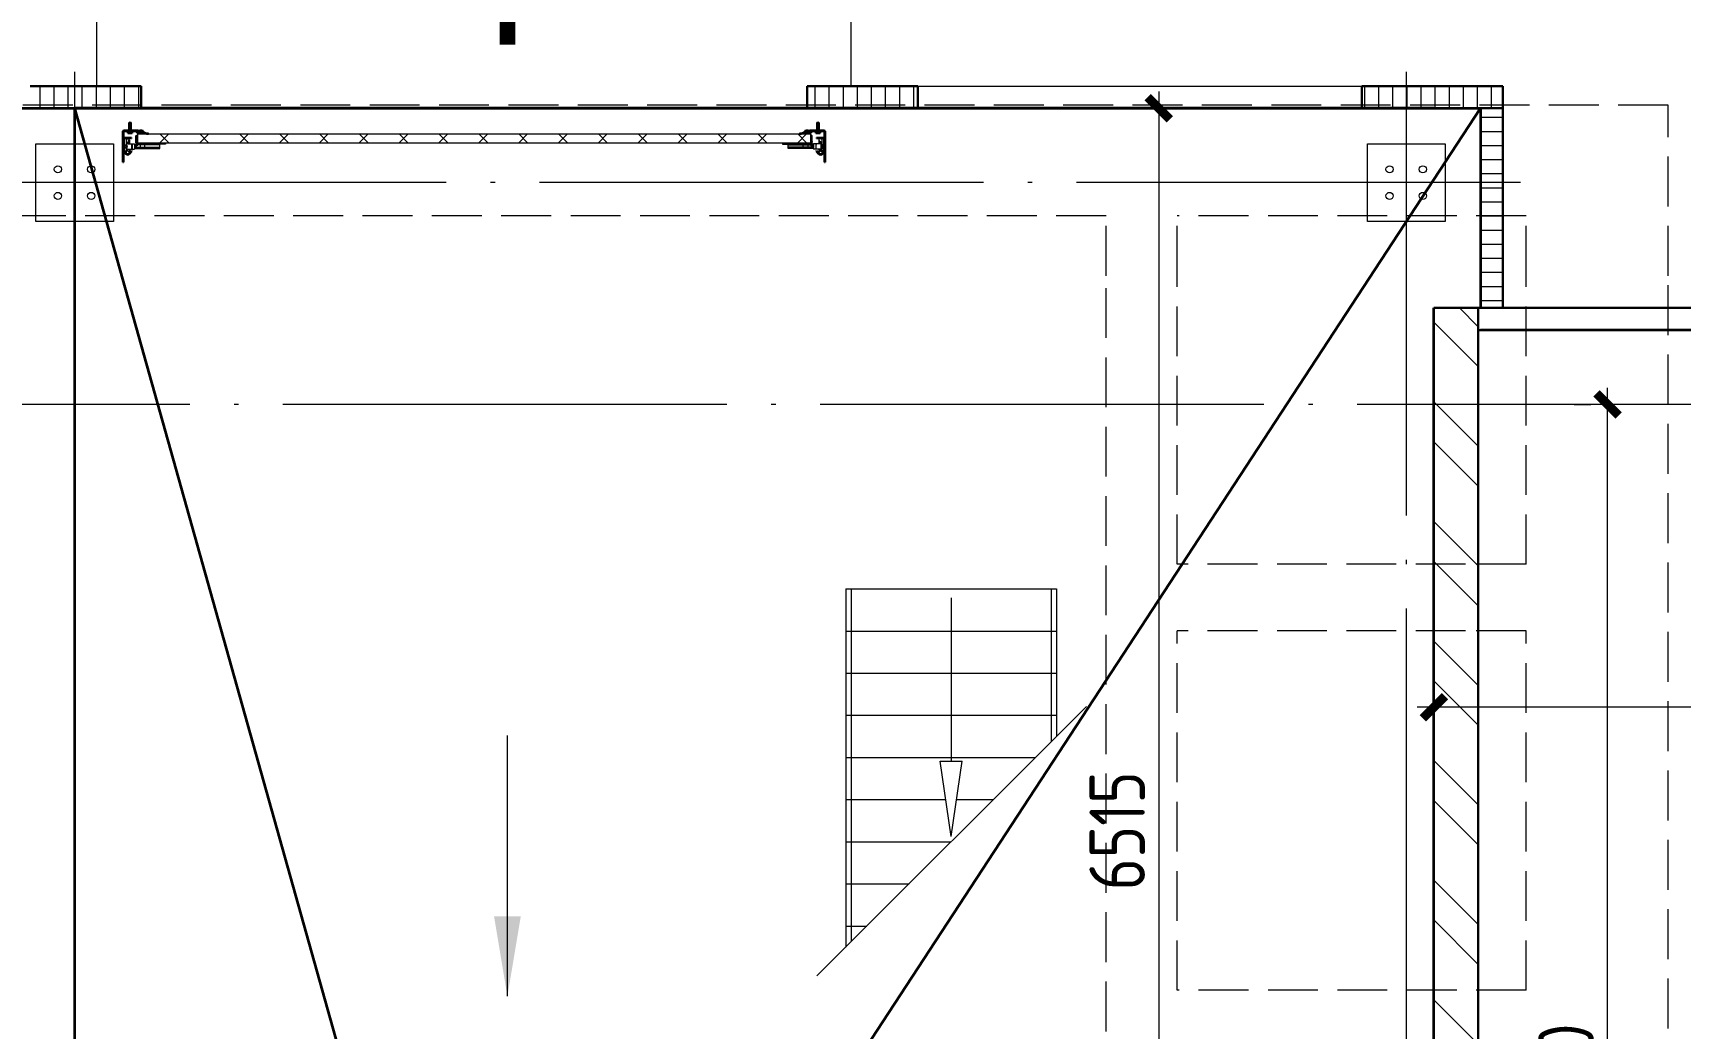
# Model space of a CAD drawing. Extents: x -965262 to 1142518, y -357520 to 71675.
# Drawn here: x 71235 to 78657, y -165963 to -161478 of the extents above; entities that cross this region are included whole.
import ezdxf

# ---------------------------------------------------------------- set-up
doc = ezdxf.new("R2010")
doc.units = 0
doc.header["$LTSCALE"] = 10
doc.linetypes.add('AM_DIN_F_W050x2', pattern=[3.125, 2.25, -0.875])
doc.linetypes.add('DOTE', pattern=[2.42, 2, -0.2, 0.02, -0.2])
doc.layers.get('0').update_dxf_attribs({"linetype": 'CONTINUOUS', "lineweight": 30})
doc.layers.get('Defpoints').update_dxf_attribs({"linetype": 'CONTINUOUS'})
doc.layers.add('DOTE', color=7, linetype='DOTE', lineweight=9)
doc.layers.add('полы', color=3, linetype='CONTINUOUS', lineweight=35)
doc.styles.add('ГОСТ 2м', font='isocpeur.ttf', dxfattribs={"width": 0.8, "height": 250})
doc.dimstyles.new('ГОСТ 2м', dxfattribs={"dimtxt": 250, "dimasz": 100, "dimexe": 75, "dimexo": 150, "dimgap": 62.5, "dimtad": 1, "dimdec": 0, "dimtxsty": 'ГОСТ 2м', "dimblk": 'ARCHTICK', "dimcen": 150, "dimdle": 75, "dimclrd": 256, "dimclre": 256, "dimclrt": 256, "dimadec": 0, "dimazin": 0, "dimtfac": 1, "dimtdec": 0, "dimtmove": 0, "dimatfit": 3, "dimldrblk": 'OBLIQUE', "dimfxl": 1, "dimlwd": 15, "dimlwe": 15, "dimarcsym": 0})

# ---------------------------------------------------------------- blocks, each defined once
blk = doc.blocks.new('anchor.bolt')
for p, q in [((-0.07, 0), (-0.07, -0.72)), ((0.07, 0), (0.07, -0.06)), ((-0.1, -0.04), (-0.07, -0.03)), ((-0.1, -0.04), (0.09, -0.06)), ((0.07, -0.07), (-0.1, -0.04)), ((-0.1, -0.11), (-0.07, -0.1)), ((-0.1, -0.11), (0.09, -0.13)), ((0.07, -0.14), (-0.1, -0.11)), ((-0.1, -0.18), (-0.07, -0.17)), ((-0.1, -0.18), (0.09, -0.2)), ((0.07, -0.21), (-0.1, -0.18)), ((-0.1, -0.25), (-0.07, -0.24)), ((-0.1, -0.25), (0.09, -0.27)), ((0.07, -0.28), (-0.1, -0.25)), ((-0.1, -0.32), (-0.07, -0.31)), ((-0.1, -0.32), (0.09, -0.34)), ((0.07, -0.35), (-0.1, -0.32)), ((-0.1, -0.39), (-0.07, -0.38)), ((-0.1, -0.39), (0.09, -0.41)), ((0.07, -0.42), (-0.1, -0.39)), ((-0.1, -0.46), (-0.07, -0.45)), ((-0.1, -0.46), (0.09, -0.48)), ((0.07, -0.49), (-0.1, -0.46)), ((-0.1, -0.53), (-0.07, -0.52)), ((-0.1, -0.53), (0.09, -0.55)), ((0.07, -0.56), (-0.1, -0.53)), ((-0.09, -0.6), (-0.07, -0.59)), ((-0.09, -0.6), (0.09, -0.62)), ((0.07, -0.63), (-0.09, -0.6)), ((-0.07, -0.72), (0, -0.8)), ((-0.04, -0.62), (-0.06, -0.63)), ((-0.06, -0.64), (-0.06, -0.63)), ((-0.06, -0.73), (-0.06, -0.64)), ((0, -0.79), (-0.06, -0.73)), ((-0.01, -0.63), (-0.04, -0.62)), ((-0.03, -0.63), (0, -0.79)), ((-0.03, -0.63), (0.01, -0.78)), ((-0.02, -0.63), (0.01, -0.77)), ((-0.01, -0.63), (0.02, -0.76)), ((0.03, -0.69), (-0.01, -0.63)), ((0, -0.64), (0.03, -0.75)), ((0, -0.8), (0.07, -0.72)), ((0, -0.79), (0.03, -0.74)), ((0.01, -0.66), (0.03, -0.74)), ((0.03, -0.74), (0.03, -0.69)), ((0.07, -0.06), (0.09, -0.06)), ((0.09, -0.06), (0.07, -0.07)), ((0.07, -0.07), (0.07, -0.13)), ((0.07, -0.13), (0.09, -0.13)), ((0.09, -0.13), (0.07, -0.14)), ((0.07, -0.14), (0.07, -0.2)), ((0.07, -0.2), (0.09, -0.2)), ((0.09, -0.2), (0.07, -0.21)), ((0.07, -0.21), (0.07, -0.27)), ((0.07, -0.27), (0.09, -0.27)), ((0.09, -0.27), (0.07, -0.28)), ((0.07, -0.28), (0.07, -0.34)), ((0.07, -0.33), (0.09, -0.34)), ((0.09, -0.34), (0.07, -0.35)), ((0.07, -0.35), (0.07, -0.41)), ((0.07, -0.4), (0.09, -0.41)), ((0.09, -0.41), (0.07, -0.42)), ((0.07, -0.42), (0.07, -0.48)), ((0.07, -0.47), (0.09, -0.48)), ((0.09, -0.48), (0.07, -0.49)), ((0.07, -0.49), (0.07, -0.55)), ((0.07, -0.55), (0.09, -0.55)), ((0.09, -0.55), (0.07, -0.56)), ((0.07, -0.56), (0.07, -0.62)), ((0.09, -0.62), (0.07, -0.63)), ((0.07, -0.62), (0.09, -0.62)), ((0.07, -0.63), (0.07, -0.72))]:
    blk.add_line(p, q)
blk.add_arc((0.16, -0.64), 0.222, 187.9982, 219.836)
blk = doc.blocks.new('Крепеж_ворот')
at = {"lineweight": 15}
h = blk.add_hatch(dxfattribs=at)
h.set_pattern_fill('ANSI31', color=256, scale=2, angle=180)
h.set_pattern_definition([(225, (746089.599, 74802.7244), (4.49013, -4.49013), [])])
h.paths.add_polyline_path([(746087.1, 74804.1), (746087.1, 74801.6), (746091.1, 74801.6), (746094.2, 74801.9), (746094.2, 74804.1)], flags=17)
h.paths.add_polyline_path([(746116.4, 74801.6, 0.165118), (746119.9, 74802.8), (746124.2, 74806.1, -0.301689), (746131.4, 74806.6), (746134.8, 74804.7, 0.130081), (746137.5, 74803.9), (746142.2, 74803.9), (746142.2, 74806.4), (746137.5, 74806.4, -0.130081), (746136, 74806.9), (746132.6, 74808.8, 0.301689), (746122.7, 74808.1), (746118.3, 74804.7, -0.165112), (746116.4, 74804.1), (746064.1, 74804.1, -0.414223), (746061, 74807.2), (746061, 74868.5), (746059.4, 74868.5), (746059.4, 74868.8), (746059.4, 74869.5), (746059.4, 74870.5), (746059.4, 74870.7), (746059.4, 74871.7), (746059.4, 74872.2), (746059.4, 74873.2), (746059.4, 74873.9), (746059.4, 74874.7), (746059.4, 74875.6), (746059.4, 74876.1), (746059.4, 74877.1), (746059.4, 74877.4), (746059.4, 74878.3), (746059.4, 74879.1), (746059.4, 74879.4), (746061, 74879.4), (746061, 74944.5), (746058.5, 74944.5), (746058.5, 74807.2, 0.41422), (746064.1, 74801.6)])
h = blk.add_hatch(dxfattribs=at)
h.set_pattern_fill('ANSI31', color=256, scale=2, angle=90)
h.set_pattern_definition([(135, (736343.8085, 75928.334), (-4.490128, -4.490128), [])])
edge = h.paths.add_edge_path()
edge.add_ellipse((746065.1, 74838.4), major_axis=(-1.67, 1.67), ratio=1, start_angle=45, end_angle=135, ccw=False)
edge.add_line((746062.7, 74838.4), (746062.7, 74868.5))
edge.add_line((746062.7, 74868.5), (746061, 74868.5))
edge.add_line((746061, 74868.5), (746061, 74838.4))
edge.add_ellipse((746065.1, 74838.4), major_axis=(-2.89, 2.89), ratio=1, start_angle=45, end_angle=135)
edge.add_line((746065.1, 74834.3), (746096.6, 74834.3))
edge.add_line((746096.6, 74834.3), (746096.6, 74836))
edge.add_line((746096.6, 74836), (746065.1, 74836))
edge = h.paths.add_edge_path()
edge.add_ellipse((746065.1, 74890.2), major_axis=(2.89, 2.89), ratio=1, start_angle=106, end_angle=135)
edge.add_line((746061, 74890.2), (746061, 74879.4))
edge.add_line((746061, 74879.4), (746062.7, 74879.4))
edge.add_line((746062.7, 74879.4), (746062.7, 74890.4))
edge.add_ellipse((746065.1, 74890.2), major_axis=(-1.67, 1.67), ratio=1, start_angle=16, end_angle=45, ccw=False)
edge.add_line((746063, 74891.3), (746069.9, 74903.7))
edge.add_ellipse((746079.1, 74898.6), major_axis=(7.45, 7.45), ratio=1, start_angle=-3, end_angle=106, ccw=False)
edge.add_line((746086.9, 74905.7), (746097.5, 74893.9))
edge.add_line((746097.5, 74893.9), (746098.8, 74895.1))
edge.add_line((746098.8, 74895.1), (746088.2, 74906.8))
edge.add_ellipse((746079.1, 74898.6), major_axis=(8.67, 8.67), ratio=1, start_angle=-3, end_angle=106)
edge.add_line((746068.4, 74904.5), (746061.5, 74892.1))
h = blk.add_hatch(color=256, dxfattribs=at)
h.dxf.hatch_style = 1
h.paths.add_polyline_path([(746145.9, 74808.8), (746142.6, 74809.8, 0.10613), (746142.5, 74809.9), (746136.4, 74809.3, -0.181324), (746135.1, 74809.6, 0.335683), (746120.2, 74809.1, -0.119126), (746118.6, 74808.6, 0.371631), (746118, 74808.1), (746117.9, 74807.6, 0.451909), (746118.5, 74806.9, 0.124341), (746121, 74807.6, -0.343618), (746134.1, 74808.2, 0.181324), (746136.5, 74807.6), (746142.5, 74808.2, -0.110452), (746142.6, 74808.2), (746147.2, 74806.6, -0.710497), (746147.2, 74805.5), (746142.6, 74803.9), (746135.7, 74803.9, -0.178994), (746132.7, 74805, 0.369834), (746129.7, 74805, -0.178993), (746126.6, 74803.9), (746122.2, 74803.9, 0.120709), (746121.9, 74803.8), (746119.7, 74802.7, -0.017147), (746119.4, 74802.4, 0.538795), (746119.6, 74802.2), (746127.3, 74802.2, 0.207608), (746130.7, 74803.7, -0.433918), (746131.6, 74803.7, 0.207608), (746135.1, 74802.2), (746142.5, 74802.2, 0.079707), (746142.6, 74802.2), (746147.7, 74803.9, 0.461502), (746149, 74807.1, -0.250825), (746149.1, 74807.6, -0.128039), (746173.1, 74815.5, 0.416657), (746173.7, 74816.2), (746173.6, 74816.9, 0.409849), (746173, 74817.5, 0.127248)])
for p, q in [((746058.5, 74807.2), (746058.5, 74944.5)), ((746058.5, 74944.5), (746061, 74944.5)), ((746061, 74879.4), (746061, 74944.5)), ((746061, 74879.4), (746061, 74890.2)), ((746068.4, 74904.5), (746061.5, 74892.1)), ((746062.7, 74838.4), (746062.7, 74890.2)), ((746063.6, 74883), (746062.7, 74883)), ((746069.9, 74903.7), (746063, 74891.3)), ((746063.6, 74883), (746063.6, 74873.9)), ((746067.2, 74880.2), (746063.6, 74883)), ((746086.9, 74905.7), (746097.5, 74893.9)), ((746088.2, 74906.8), (746098.8, 74895.1)), ((746097.5, 74893.9), (746098.8, 74895.1)), ((746059.4, 74879.4), (746062.7, 74879.4)), ((746059.4, 74868.5), (746059.4, 74879.4)), ((746059.4, 74868.5), (746062.7, 74868.5)), ((746061, 74807.2), (746061, 74868.5)), ((746061, 74838.4), (746061, 74868.5)), ((746063.6, 74864.9), (746062.7, 74864.9)), ((746063.6, 74873.9), (746063.6, 74864.9)), ((746067.2, 74867.6), (746063.6, 74864.9)), ((746064.1, 74875.1), (746064.1, 74872.8)), ((746096.6, 74836), (746065.1, 74836)), ((746096.6, 74834.3), (746065.1, 74834.3)), ((746067.2, 74880.2), (746067.2, 74875.1)), ((746067.2, 74872.8), (746067.2, 74867.6)), ((746082.5, 74814.1), (746081.2, 74813.3)), ((746081.2, 74813.3), (746081.2, 74805.9)), ((746098.9, 74814.1), (746082.5, 74814.1)), ((746085.9, 74813.3), (746085.9, 74805.9)), ((746095.4, 74813.3), (746095.4, 74805.9)), ((746096.6, 74834.3), (746096.6, 74836)), ((746098.9, 74814.1), (746100.1, 74813.3)), ((746100.1, 74813.3), (746100.1, 74805.9)), ((746118.3, 74804.7), (746122.7, 74808.1)), ((746136, 74806.9), (746132.6, 74808.8)), ((746173.6, 74816.9), (746173.7, 74816.2)), ((746064.1, 74804.1), (746116.4, 74804.1)), ((746064.1, 74801.6), (746116.4, 74801.6)), ((746079, 74805.9), (746102.4, 74805.9)), ((746079, 74805.9), (746079, 74804.1)), ((746079, 74804.1), (746102.4, 74804.1)), ((746102.4, 74805.9), (746102.4, 74804.1)), ((746119.9, 74802.8), (746124.2, 74806.1)), ((746134.8, 74804.7), (746131.4, 74806.6)), ((746142.2, 74806.4), (746137.5, 74806.4)), ((746137.5, 74803.9), (746142.2, 74803.9)), ((746142.2, 74806.4), (746142.2, 74803.9)), ((746142.2, 74803.9), (746142.2, 74806.4)), ((746142.6, 74803.9), (746147.2, 74805.5)), ((746142.6, 74802.2), (746147.7, 74803.9))]:
    blk.add_line(p, q)
for p, q in [((746061, 74879.4), (746061, 74881.3)), ((746062.7, 74883), (746062.7, 74873.9)), ((746073.1, 74841.7), (746073.1, 74905.2)), ((746073.1, 74895.8), (746076.7, 74892.3)), ((746074.3, 74885.9), (746074.3, 74861)), ((746076, 74885.9), (746076, 74882.6)), ((746076.2, 74882.6), (746076.2, 74885.6)), ((746076.2, 74885.6), (746076.8, 74885.6)), ((746076.2, 74864.3), (746076.2, 74882.6)), ((746076.8, 74885.6), (746076.8, 74892)), ((746081.4, 74897.6), (746081.4, 74886.4)), ((746087.4, 74898), (746081.7, 74897.9)), ((746082.1, 74885.6), (746087.4, 74885.6)), ((746087.4, 74899.5), (746087.4, 74898)), ((746087.4, 74885.6), (746087.4, 74898)), ((746087.4, 74885.6), (746098.3, 74885.6)), ((746098.7, 74885.2), (746098.7, 74882.6)), ((746098.7, 74882.6), (746098.7, 74864.3)), ((746098.7, 74881.6), (746099.8, 74881.6)), ((746099.8, 74861.2), (746099.8, 74885.7)), ((746099.8, 74885.7), (746110.3, 74885.7)), ((746110.3, 74861.2), (746110.3, 74885.7)), ((746110.3, 74881.5), (746224.7, 74881.5)), ((746061, 74833.9), (746061, 74868.5)), ((746062.7, 74873.9), (746062.7, 74864.9)), ((746073.1, 74851), (746076.7, 74854.6)), ((746074.3, 74879.9), (746075.7, 74879.9)), ((746074.3, 74867), (746075.7, 74867)), ((746076.9, 74873.4), (746075.7, 74879.9)), ((746075.7, 74879.9), (746075.7, 74867)), ((746076.9, 74873.4), (746075.7, 74867)), ((746076, 74864.3), (746076, 74861)), ((746076.2, 74864.3), (746076.2, 74861.3)), ((746076.2, 74861.3), (746076.8, 74861.3)), ((746076.8, 74861.3), (746076.8, 74854.9)), ((746081.4, 74849.3), (746081.4, 74860.5)), ((746087.4, 74848.8), (746081.7, 74848.9)), ((746082.1, 74861.3), (746087.4, 74861.3)), ((746087.4, 74848.7), (746087.4, 74861.3)), ((746087.4, 74861.3), (746098.3, 74861.3)), ((746087.4, 74847.4), (746087.4, 74848.8)), ((746098.7, 74865.3), (746099.8, 74865.3)), ((746098.7, 74861.6), (746098.7, 74864.3)), ((746099.8, 74861.2), (746110.3, 74861.2)), ((746110.3, 74865.4), (746212.5, 74865.4)), ((746113.8, 74877.2), (746224.7, 74877.2)), ((746250.5, 74858.8), (746250.5, 74862.8))]:
    blk.add_line(p, q, dxfattribs=at)
at = {"lineweight": 15, "ltscale": 0.5}
for p, q in [((746076, 74885.9), (746074.3, 74885.9)), ((746076, 74861), (746074.3, 74861))]:
    blk.add_line(p, q, dxfattribs=at)
at = {"lineweight": 15, "extrusion": (-1.7375e-14, 1, 0)}
for p, q in [((746112.7, 74883.6), (746224.7, 74883.6)), ((746112.7, 74863.2), (746112.7, 74883.6)), ((746135.6, 74881.9), (746156.6, 74881.9)), ((746135.6, 74863.2), (746135.6, 74881.9)), ((746156.6, 74881.9), (746156.6, 74863.2)), ((746112.7, 74863.2), (746135.6, 74863.2)), ((746116.7, 74856.9), (746116.7, 74828.9)), ((746117.3, 74826.3), (746119, 74822.8)), ((746119, 74822.8), (746122.6, 74824.6)), ((746120.8, 74856.9), (746120.8, 74828.9)), ((746122.6, 74824.6), (746120.9, 74828)), ((746122.6, 74863.2), (746122.6, 74862.8)), ((746250.5, 74862.8), (746122.6, 74862.8)), ((746250.5, 74858.8), (746122.6, 74858.8)), ((746123.8, 74840), (746123.8, 74848.8)), ((746156.6, 74863.2), (746212.5, 74863.2))]:
    blk.add_line(p, q, dxfattribs=at)
at = {"lineweight": 15, "extrusion": (-2.77556e-16, -1, 0)}
for p, q in [((746224.7, 74883.6), (746224.7, 74863.3)), ((746224.7, 74865.6), (746113.8, 74865.6)), ((746128, 74865.6), (746128, 74863.3)), ((746137.6, 74865.6), (746137.6, 74863.3)), ((746164.4, 74865.6), (746164.4, 74863.3)), ((746174, 74865.6), (746174, 74863.3)), ((746200.8, 74865.6), (746200.8, 74863.3)), ((746210.4, 74865.6), (746210.4, 74863.3))]:
    blk.add_line(p, q, dxfattribs=at)
at = {"lineweight": 15, "ltscale": 0.5, "extrusion": (-1.7375e-14, 1, 0)}
for p, q in [((746112.7, 74879.5), (746224.7, 74879.5)), ((746135.6, 74865.8), (746112.7, 74865.8)), ((746114.9, 74871.2), (746120.4, 74871.2)), ((746120.8, 74856.9), (746116.7, 74856.9)), ((746117.2, 74851.9), (746116.7, 74853.9)), ((746120.8, 74840.1), (746116.7, 74840.1)), ((746117.2, 74836.9), (746116.7, 74835)), ((746120.8, 74829.2), (746116.7, 74829.2)), ((746119.8, 74839), (746119.8, 74849.8)), ((746123.8, 74847.8), (746119.8, 74847.8)), ((746123.8, 74841), (746119.8, 74841)), ((746122.6, 74868.9), (746122.6, 74863.2)), ((746122.6, 74862.8), (746122.6, 74858.8)), ((746139.7, 74862.8), (746139.7, 74858.8)), ((746152.5, 74862.8), (746152.5, 74858.8)), ((746212.5, 74865.8), (746156.6, 74865.8)), ((746173.5, 74862.8), (746173.5, 74858.8))]:
    blk.add_line(p, q, dxfattribs=at)
at = {"extrusion": (-1, -4.26669e-14, 0)}
for p, q in [((746117.9, 74807.6), (746118, 74808.1)), ((746136.4, 74809.3), (746142.5, 74809.9)), ((746142.5, 74808.2), (746136.5, 74807.6)), ((746142.6, 74809.8), (746145.9, 74808.8)), ((746147.2, 74806.6), (746142.6, 74808.2))]:
    blk.add_line(p, q, dxfattribs=at)
at = {"extrusion": (-1, -4.2422e-14, 1.22461e-16)}
for p, q in [((746119.5, 74802.5), (746121.9, 74803.8)), ((746127.3, 74802.2), (746119.6, 74802.2)), ((746122.2, 74803.9), (746126.6, 74803.9)), ((746142.5, 74802.2), (746135.1, 74802.2)), ((746135.7, 74803.9), (746142.5, 74803.9))]:
    blk.add_line(p, q, dxfattribs=at)
at = {"lineweight": 15}
for centre, radius, start, end in [((746079.1, 74899.5), 8.28, 0, 136.00967), ((746077, 74882.6), 0.956, 180, 270), ((746077, 74882.6), 0.75, 180, 270), ((746076.4, 74892), 0.375, 0, 45), ((746081.8, 74897.6), 0.375, 91, 180), ((746082.1, 74886.4), 0.75, 180, 270), ((746098.3, 74885.2), 0.375, 0, 90), ((746079.1, 74847.4), 8.28, 223.99033, 0), ((746077, 74864.3), 0.956, 90, 180), ((746077, 74864.3), 0.75, 90, 180), ((746076.4, 74854.9), 0.375, 315, 0), ((746082.1, 74860.5), 0.75, 90, 180), ((746081.8, 74849.3), 0.375, 180, 269), ((746098.3, 74861.6), 0.375, 270, 0), ((746122.6, 74856.9), 5.92, 90, 180), ((746122.6, 74828.9), 5.92, 180, 199.64644), ((746122.6, 74856.9), 1.87, 90, 180), ((746128.6, 74855.4), 8.15, 194.99861, 233.92136), ((746128.6, 74833.4), 8.15, 126.07864, 165.00139), ((746122.6, 74828.9), 1.87, 180, 185.53127)]:
    blk.add_arc(centre, radius, start, end, dxfattribs=at)
for centre, radius, start, end in [((746064.1, 74807.2), 5.62, 180, 270), ((746064.1, 74807.2), 3.11, 180, 270), ((746082.1, 74803.7), 10.4, 68.27529, 87.87816), ((746090.7, 74797.9), 16.2, 73.30599, 107.29197), ((746099.2, 74803.7), 10.4, 92.12184, 111.72471), ((746118.5, 74807.5), 0.586, 173.27112, 270.54696), ((746118.6, 74808), 0.586, 91.72469, 173.27112), ((746118.5, 74812.1), 5.21, 270.54696, 298.89834), ((746118.4, 74812.1), 3.52, 271.72469, 298.89834), ((746128, 74799.4), 12.4, 54.89026, 129.11428), ((746128, 74799.4), 10.7, 54.89026, 130.74476), ((746128.2, 74801), 8.97, 60.35337, 127.50429), ((746128.2, 74801), 8.97, 60.35337, 127.50429), ((746128.2, 74801), 8.97, 60.35337, 127.50429), ((746128.2, 74801), 6.46, 60.35337, 127.50429), ((746136.2, 74811.1), 3.54, 234.89026, 276), ((746136.2, 74811.1), 1.86, 234.89026, 276), ((746137.5, 74809.6), 3.11, 240.35337, 270), ((746142.5, 74809.6), 0.292, 71.76748, 96), ((746142.5, 74807.9), 0.292, 70.78733, 96), ((746176.2, 74760.8), 56.8, 93.28053, 122.28779), ((746147, 74806), 2.25, 288.22907, 27.3228), ((746149.6, 74807.3), 0.586, 151, 207.3228), ((746176.3, 74765.4), 50.3, 93.65928, 122.84475), ((746173, 74816.9), 0.6, 4.13569, 93.28053), ((746173.1, 74816.1), 0.6, 273.65928, 4.13569), ((746116.4, 74807.2), 3.11, 270, 307.50429), ((746116.4, 74807.2), 5.62, 270, 307.50429), ((746137.5, 74809.6), 5.62, 240.35337, 270), ((746147, 74806), 0.562, 289.21267, 70.78733)]:
    blk.add_arc(centre, radius, start, end)
at = {"lineweight": 15, "ltscale": 0.5}
for centre, radius, start, end in [((746119.4, 74852.5), 2.25, 195, 270), ((746119.4, 74836.4), 2.25, 90, 165), ((746119.4, 74849.8), 0.375, 0, 90), ((746119.4, 74839), 0.375, 270, 0)]:
    blk.add_arc(centre, radius, start, end, dxfattribs=at)
at = {"extrusion": (-1.22461e-16, -5.20252e-30, -1)}
for centre, radius, start, end in [((-746119.6, 74802.4), 0.187, 270, 62.46874), ((-746122.2, 74803.3), 0.586, 62.46874, 90), ((-746126.6, 74808.6), 4.69, 229.40766, 270), ((-746127.3, 74806.9), 4.69, 223.08626, 270), ((-746131.2, 74803.2), 2.32, 49.40766, 130.59234), ((-746131.2, 74803.2), 0.637, 43.08626, 136.91374), ((-746135.1, 74806.9), 4.69, 270, 316.91374), ((-746135.7, 74808.6), 4.69, 270, 310.59234), ((-746142.5, 74804.2), 0.292, 250.78733, 270), ((-746142.5, 74802.5), 0.292, 251.77093, 270)]:
    blk.add_arc(centre, radius, start, end, dxfattribs=at)
at = {"extrusion": (0, 0, -1)}
for centre, major_axis, start_param, end_param in [((746065.1, 74890.2), (2.89, 2.89), 3.926991, 4.433136), ((746065.1, 74890.2), (-1.67, 1.67), 5.497787, 6.003933), ((746079.1, 74898.6), (8.67, 8.67), 4.433136, 6.335545), ((746079.1, 74898.6), (7.45, 7.45), 4.433136, 6.335545), ((746065.1, 74838.4), (-2.89, 2.89), 3.926991, 5.497787), ((746065.1, 74838.4), (-1.67, 1.67), 3.926991, 5.497787)]:
    blk.add_ellipse(centre, major_axis=major_axis, ratio=1, start_param=start_param, end_param=end_param, dxfattribs=at)
for points in [[(746067.2, 74875.1), (746065.9, 74875.1), (746064.1, 74875.1)], [(746064.1, 74872.8), (746065.9, 74872.8), (746067.2, 74872.8)]]:
    blk.add_rational_spline(points, [1, 1.01284142743, 1], degree=2)
at = {"lineweight": 15, "ltscale": 0.5}
for points, knots in [([(746114.9, 74871.2), (746114.7, 74871.2), (746114.4, 74871.2), (746113.8, 74871.5), (746113.6, 74871.6), (746113.2, 74872), (746113, 74872.3), (746112.8, 74872.8), (746112.7, 74873.1), (746112.7, 74873.4)], [0.37141352, 0.37141352, 0.37141352, 0.37141352, 0.39402571, 0.39402571, 0.41663789, 0.41663789, 0.43959523, 0.43959523, 0.46255257, 0.46255257, 0.46255257, 0.46255257]), ([(746122.6, 74868.9), (746122.6, 74869.2), (746122.6, 74869.5), (746122.3, 74870.1), (746122.2, 74870.3), (746121.8, 74870.7), (746121.5, 74870.9), (746121, 74871.1), (746120.7, 74871.2), (746120.4, 74871.2)], [0.28027447, 0.28027447, 0.28027447, 0.28027447, 0.30323181, 0.30323181, 0.32618916, 0.32618916, 0.34880134, 0.34880134, 0.37141352, 0.37141352, 0.37141352, 0.37141352])]:
    blk.add_open_spline(points, degree=3, knots=knots, dxfattribs=at)
at = {"lineweight": 15}
for points in [[(746117.1, 74826.9), (746117.1, 74826.7), (746117.2, 74826.5), (746117.3, 74826.3)], [(746120.9, 74828), (746120.9, 74828.2), (746120.8, 74828.5), (746120.8, 74828.7)]]:
    blk.add_open_spline(points, degree=3, dxfattribs=at)
at = {"xscale": -50.80000000000001, "yscale": 50.80000000000001, "zscale": 50.80000000000001}
blk.add_blockref('anchor.bolt', (746090.7, 74804.1), dxfattribs=at)
blk = doc.blocks.new('_ArchTick')
at = {"color": 0, "linetype": 'ByBlock', "lineweight": 0, "const_width": 0.4}
blk.add_lwpolyline([(-0.5, -0.5), (0.5, 0.5)], dxfattribs=at)
blk = doc.blocks.new('*D1333')
at = {"lineweight": 15, "ltscale": 50, "transparency": 16777216}
for p, q in [((76308, -161742.1), (76308, -168405.2)), ((76458, -161817.1), (76383, -161817.1)), ((73400.6, -168330.2), (76383, -168330.2))]:
    blk.add_line(p, q, dxfattribs=at)
at = {"layer": 'Defpoints', "color": 0, "lineweight": 15, "ltscale": 50, "transparency": 16777216}
for p in [(76308, -161817.1), (73250.6, -168330.2), (76308, -168330.2)]:
    blk.add_point(p, dxfattribs=at)
at = {"lineweight": 15, "ltscale": 50, "transparency": 16777216, "xscale": 100, "yscale": 100, "zscale": 100}
for p, rotation in [((76308, -161817.1), 90), ((76308, -168330.2), 270)]:
    blk.add_blockref('_ArchTick', p, dxfattribs=dict(at, rotation=rotation))
at = {"lineweight": 15, "ltscale": 50, "transparency": 16777216, "insert": (76120.5, -165073.7), "char_height": 250, "attachment_point": 5, "rotation": 90, "style": 'ГОСТ 2м'}
blk.add_mtext('6515', dxfattribs=at)
blk = doc.blocks.new('_Oblique')
at = {"color": 0, "linetype": 'ByBlock', "lineweight": -2}
blk.add_line((-0.5, -0.5), (0.5, 0.5), dxfattribs=at)
blk = doc.blocks.new('*D1358')
at = {"lineweight": 15, "ltscale": 50, "transparency": 16777216}
for p, q in [((78330.1, -169327.2), (78330.1, -163077.1)), ((78180.1, -163152.1), (78255.1, -163152.1)), ((79297.8, -169252.2), (78255.1, -169252.2))]:
    blk.add_line(p, q, dxfattribs=at)
at = {"layer": 'Defpoints', "color": 0, "lineweight": 15, "ltscale": 50, "transparency": 16777216}
for p in [(78330.1, -163152.1), (78330.1, -163152.1), (79447.8, -169252.2, 1451.3)]:
    blk.add_point(p, dxfattribs=at)
at = {"lineweight": 15, "ltscale": 50, "transparency": 16777216, "xscale": 100, "yscale": 100, "zscale": 100}
for p, rotation in [((78330.1, -163152.1), 90), ((78330.1, -169252.2), 270)]:
    blk.add_blockref('_ArchTick', p, dxfattribs=dict(at, rotation=rotation))
at = {"lineweight": 15, "ltscale": 50, "transparency": 16777216, "insert": (78142.6, -166202.2), "char_height": 250, "attachment_point": 5, "rotation": 90, "style": 'ГОСТ 2м'}
blk.add_mtext('6100', dxfattribs=at)
blk = doc.blocks.new('*D1165')
at = {"lineweight": 15, "ltscale": 50, "transparency": 16777216}
for p, q in [((77547.6, -163267.1), (77547.6, -164591.5)), ((93472.6, -164366.5), (93472.6, -164441.5)), ((93547.6, -164516.5), (77472.6, -164516.5))]:
    blk.add_line(p, q, dxfattribs=at)
at = {"layer": 'Defpoints', "color": 0, "lineweight": 15, "ltscale": 50, "transparency": 16777216}
for p in [(77547.6, -163117.1, 1451.3), (77547.6, -164516.5), (93472.6, -164516.5)]:
    blk.add_point(p, dxfattribs=at)
at = {"lineweight": 15, "ltscale": 50, "transparency": 16777216, "xscale": 100, "yscale": 100, "zscale": 100, "rotation": 180}
blk.add_blockref('_ArchTick', (77547.6, -164516.5), dxfattribs=at)
at = {"lineweight": 15, "ltscale": 50, "transparency": 16777216, "xscale": 100, "yscale": 100, "zscale": 100}
blk.add_blockref('_ArchTick', (93472.6, -164516.5), dxfattribs=at)
at = {"lineweight": 15, "ltscale": 50, "transparency": 16777216, "insert": (86333.6, -164329), "char_height": 250, "attachment_point": 5, "style": 'ГОСТ 2м'}
blk.add_mtext('15925', dxfattribs=at)
blk = doc.blocks.new('Старый_фундамент')
at = {"color": 2, "linetype": 'AM_DIN_F_W050x2', "lineweight": 15, "ltscale": 10}
for p, q in [((421515.3, 144604.2), (408315.3, 144604.2)), ((421515.3, 143834.2), (421515.3, 144604.2)), ((418983.3, 144104.2), (408815.3, 144104.2)), ((418983.3, 143834.2), (418983.3, 144104.2)), ((420875.3, 144104.2), (419303.3, 144104.2)), ((419303.3, 143834.2), (419303.3, 144104.2)), ((420875.3, 143834.2), (420875.3, 144103.8)), ((418983.3, 138554.2), (418983.3, 143834.2)), ((419303.3, 142534.2), (419303.3, 143834.2)), ((420875.3, 142534.2), (420875.3, 143834.2)), ((421515.9, 132004.2), (421515.3, 143834.2)), ((420603.3, 142534.2), (419303.3, 142534.2)), ((420875.3, 142534.2), (420603.3, 142534.2)), ((420603.3, 142234.2), (419303.3, 142234.2)), ((419303.3, 140614.2), (419303.3, 142234.2)), ((420875.3, 142234.2), (420603.3, 142234.2)), ((420875.3, 140614.2), (420875.3, 142234.2)), ((420875.3, 140614.2), (419303.3, 140614.2))]:
    blk.add_line(p, q, dxfattribs=at)

msp = doc.modelspace()

# ---------------------------------------------------------------- hatches: boundary and pattern name
at = {"lineweight": 15}
h = msp.add_hatch(dxfattribs=at)
h.set_pattern_fill('LINE', scale=20, angle=90, style=0)
h.set_pattern_definition([(90, (948265.65, -632928.98), (-63.5, 4e-15), [])])
h.paths.add_polyline_path([(71223, -161717.1), (71222.6, -161717.1), (71222.6, -161817.1), (71223, -161817.1)])
h.paths.add_polyline_path([(69222.6, -161717.1), (69203, -161717.1), (69203, -161817.1), (69222.6, -161817.1)], flags=16)
h.paths.add_polyline_path([(77857.6, -161817.1), (77757.6, -161817.1), (77757.6, -162717.1), (77857.6, -162717.1)], flags=17)
h.paths.add_polyline_path([(65087.6, -161817.1), (64987.6, -161817.1), (64987.6, -162717.1), (65087.6, -162717.1)])
h.paths.add_polyline_path([(65087.6, -161817.1), (64987.6, -161817.1), (64987.6, -162717.1), (65087.6, -162717.1)], flags=17)
h.paths.add_polyline_path([(69222.6, -161717.1), (64987.6, -161717.1), (64987.6, -161817.1), (69222.6, -161817.1)])
h.paths.add_polyline_path([(71722.6, -161717.1), (71222.6, -161717.1), (71222.6, -161817.1), (71722.6, -161817.1)])
h.paths.add_polyline_path([(75222.6, -161717.1), (74722.6, -161717.1), (74722.6, -161817.1), (75222.6, -161817.1)])
h.paths.add_polyline_path([(77857.6, -161717.1), (77222.6, -161717.1), (77222.6, -161817.1), (77857.6, -161817.1)])
h.paths.add_polyline_path([(77857.6, -161817.1), (77757.6, -161817.1), (77757.6, -162717.1), (77857.6, -162717.1)], flags=17)
h.paths.add_polyline_path([(74722.6, -161817.1), (74723, -161817.1), (74723, -161717.1), (74722.6, -161717.1)])
h.paths.add_polyline_path([(75222.6, -161817.1), (75203, -161817.1), (75203, -161717.1), (75222.6, -161717.1)])
h.paths.add_polyline_path([(77223, -161717.1), (77222.6, -161717.1), (77222.6, -161817.1), (77223, -161817.1)])
h.paths.add_polyline_path([(75223, -161817.1), (75203.4, -161817.1), (75203.4, -161717.1), (75223, -161717.1)])
h.paths.add_polyline_path([(69223, -161817.1), (69203, -161817.1), (69203, -161717.1), (69223, -161717.1)])
h = msp.add_hatch(dxfattribs=at)
h.set_pattern_fill('LINE', scale=20)
h.set_pattern_definition([(0, (-857704.755, -388425.755), (0, 63.5), [])])
h.paths.add_polyline_path([(77857.6, -161817.1), (77757.6, -161817.1), (77757.6, -162717.1), (77857.6, -162717.1)])
h = msp.add_hatch(dxfattribs=at)
h.set_pattern_fill('ANSI37', scale=40, angle=270)
h.set_pattern_definition([(315, (72007.03, -161953.16), (89.8026, 89.8026), []), (45, (72007.03, -161953.16), (-89.8026, 89.8026), [])])
h.paths.add_polyline_path([(72106.2, -161933), (71706.2, -161933), (71706.2, -161973), (72106.2, -161973)])
h.paths.add_polyline_path([(72106.2, -161973), (74738.9, -161973), (74738.9, -161933), (72106.2, -161933)])
h = msp.add_hatch(dxfattribs=at)
h.set_pattern_fill('ANSI32', scale=40, angle=90, style=0)
h.set_pattern_definition([(135, (87386.1, -162921.8), (-269.4077, -269.4077), []), (135, (87386.1, -162742.18), (-269.4077, -269.4077), [])])
h.paths.add_polyline_path([(87472.8, -162817.1), (87272.8, -162817.1), (87272.8, -163152.1), (87472.8, -163152.1)])
h.paths.add_polyline_path([(87472.8, -163152.1), (87272.8, -163152.1), (87272.8, -164477.1), (85267.8, -164477.1), (85267.8, -164677.1), (87472.8, -164677.1)])
h.paths.add_polyline_path([(85067.8, -164477.1), (83547.8, -164477.1), (83547.8, -167242.1), (83747.8, -167242.1), (83747.8, -164677.1), (85067.8, -164677.1)], flags=16)
h.paths.add_polyline_path([(85267.8, -164677.1), (85067.8, -164677.1), (85067.8, -167242.1), (85267.8, -167242.1)], flags=17)
h.paths.add_polyline_path([(85267.8, -163152.1), (85067.8, -163152.1), (85067.8, -164477.1), (85267.8, -164477.1)], flags=17)
h.paths.add_polyline_path([(85267.8, -162817.1), (85067.8, -162817.1), (85067.8, -163152.1), (85267.8, -163152.1)])
h.paths.add_polyline_path([(71907.6, -172937.1), (71507.6, -172937.1), (71507.6, -173327.1), (71907.6, -173327.1)])
h.paths.add_polyline_path([(68917.6, -172937.1), (68517.6, -172937.1), (68517.6, -173327.1), (68917.6, -173327.1)], flags=17)
h.paths.add_polyline_path([(79837.6, -172002.1), (79447.6, -172002.1), (79447.6, -172402.1), (79837.6, -172402.1)], flags=17)
h.paths.add_polyline_path([(64482.6, -182372.1), (64407.6, -182372.1), (64407.6, -183072.1), (63522.6, -183072.1), (63522.6, -183172.1), (64482.6, -183172.1)], flags=17)
h.paths.add_polyline_path([(65547.6, -183072.1), (64607.6, -183072.1), (64607.6, -182372.1), (64582.6, -182372.1), (64582.6, -183172.1), (65547.6, -183172.1)])
h.paths.add_polyline_path([(64482.6, -181472.1), (64407.6, -181472.1), (64407.6, -181662.1), (64482.6, -181662.1)], flags=16)
h.paths.add_polyline_path([(64607.6, -181472.1), (64582.6, -181472.1), (64582.6, -181662.1), (64607.6, -181662.1)], flags=17)
h.paths.add_polyline_path([(63522.6, -181472.1), (63472.6, -181472.1), (63472.6, -183072.1), (63522.6, -183072.1)], flags=17)
h.paths.add_polyline_path([(63422.6, -181472.1), (63272.6, -181472.1), (63272.6, -183272.1), (63422.6, -183272.1)], flags=17)
h.paths.add_polyline_path([(87472.8, -162817.1), (87272.8, -162817.1), (87272.8, -163152.1), (87472.8, -163152.1)])
h.paths.add_polyline_path([(59422.6, -185722), (59112.6, -185722), (59112.6, -185922), (59422.6, -185922)])
h.paths.add_polyline_path([(59637.6, -185722), (59422.6, -185722), (59422.6, -185922), (59637.6, -185922)])
h.paths.add_polyline_path([(61237.6, -185722), (60837.6, -185722), (60837.6, -185922), (61237.6, -185922)])
h.paths.add_polyline_path([(62547.6, -185722), (62147.6, -185722), (62147.6, -185922), (62547.6, -185922)])
h.paths.add_polyline_path([(64147.6, -185722), (63747.6, -185722), (63747.6, -185922), (64147.6, -185922)])
h.paths.add_polyline_path([(65422.6, -185722), (65347.6, -185722), (65347.6, -185922), (65422.6, -185922)])
h.paths.add_polyline_path([(65422.6, -162717.1), (65087.6, -162717.1), (65087.6, -162917.1), (65422.6, -162917.1)])
h.paths.add_polyline_path([(65747.6, -162717.1), (65422.6, -162717.1), (65422.6, -162917.1), (65547.6, -162917.1), (65547.6, -162977.1), (65597.6, -162977.1), (65597.6, -163152.1), (65747.6, -163152.1)])
h.paths.add_polyline_path([(65747.6, -163152.1), (65597.6, -163152.1), (65597.6, -163327.1), (65547.6, -163327.1), (65547.6, -168977.1), (65597.6, -168977.1), (65597.6, -169152.1), (65747.6, -169152.1)])
h.paths.add_polyline_path([(65747.6, -169152.1), (65597.6, -169152.1), (65597.6, -169327.1), (65547.6, -169327.1), (65547.6, -174977.1), (65597.6, -174977.1), (65597.6, -175152.1), (65747.6, -175152.1), (65747.6, -173527.1), (71422.6, -173527.1), (71422.6, -173327.1), (65747.6, -173327.1)])
h.paths.add_polyline_path([(65747.6, -175152.1), (65597.6, -175152.1), (65597.6, -175327.1), (65547.6, -175327.1), (65547.6, -178262.1), (65747.6, -178262.1)])
h.paths.add_polyline_path([(65747.6, -179262.1), (65547.6, -179262.1), (65547.6, -179462.1), (65422.6, -179462.1), (65422.6, -179662.1), (65547.6, -179662.1), (65547.6, -179862.1), (65747.6, -179862.1)])
h.paths.add_polyline_path([(65422.6, -179462.1), (62422.6, -179462.1), (62422.6, -179662.1), (65422.6, -179662.1)])
h.paths.add_polyline_path([(62422.6, -179462.1), (59422.6, -179462.1), (59422.6, -179662.1), (60712.6, -179662.1), (60712.6, -179862.1), (60912.6, -179862.1), (60912.6, -179662.1), (62422.6, -179662.1)])
h.paths.add_polyline_path([(59422.6, -179462.1), (59112.6, -179462.1), (59112.6, -179662.1), (59422.6, -179662.1)])
h.paths.add_polyline_path([(59422.6, -181272.1), (59112.6, -181272.1), (59112.6, -181472.1), (59422.6, -181472.1)])
h.paths.add_polyline_path([(61312.6, -181272.1), (60912.6, -181272.1), (60912.6, -181152.1), (60712.6, -181152.1), (60712.6, -181272.1), (59422.6, -181272.1), (59422.6, -181472.1), (61312.6, -181472.1)])
h.paths.add_polyline_path([(60912.6, -180872.1), (60712.6, -180872.1), (60712.6, -181152.1), (60912.6, -181152.1)])
h.paths.add_polyline_path([(62422.6, -181327.1), (62247.6, -181327.1), (62247.6, -181272.1), (62222.6, -181272.1), (62222.6, -181472.1), (62422.6, -181472.1)])
h.paths.add_polyline_path([(63622.6, -181272.1), (62597.6, -181272.1), (62597.6, -181327.1), (62422.6, -181327.1), (62422.6, -181472.1), (63422.6, -181472.1), (63422.6, -183272.1), (65422.6, -183272.1), (65422.6, -183172.1), (64582.6, -183172.1), (64582.6, -182372.1), (64482.6, -182372.1), (64482.6, -183172.1), (63522.6, -183172.1), (63522.6, -181472.1), (63622.6, -181472.1)])
h.paths.add_polyline_path([(65747.6, -181472.1), (66147.1, -181472.1), (66147.1, -181272.1), (65747.6, -181272.1), (65747.6, -181152.1), (65597.6, -181152.1), (65597.6, -181327.1), (65422.6, -181327.1), (65422.6, -181472.1), (65547.6, -181472.1), (65547.6, -183172.1), (65422.6, -183172.1), (65422.6, -183272.1), (65547.6, -183272.1), (65547.6, -185722), (65422.6, -185722), (65422.6, -185922), (65747.6, -185922)])
h.paths.add_polyline_path([(65422.6, -181327.1), (65247.6, -181327.1), (65247.6, -181272.1), (64332.6, -181272.1), (64332.6, -181472.1), (64482.6, -181472.1), (64482.6, -181662.1), (64582.6, -181662.1), (64582.6, -181472.1), (65422.6, -181472.1)], flags=17)
h.paths.add_polyline_path([(65747.6, -180872.1), (65547.6, -180872.1), (65547.6, -180977.1), (65597.6, -180977.1), (65597.6, -181152.1), (65747.6, -181152.1)])
h.paths.add_polyline_path([(67457.1, -181152.1), (67257.1, -181152.1), (67257.1, -181272.1), (67057.1, -181272.1), (67057.1, -181472.1), (67457.1, -181472.1), (67457.1, -181377.1)])
h.paths.add_polyline_path([(67457.1, -175252.1), (71247.6, -175252.1), (71247.6, -175152.1), (67257.1, -175152.1), (67257.1, -181152.1), (67457.1, -181152.1)])
h.paths.add_polyline_path([(71247.6, -175052.1), (67257.1, -175052.1), (67257.1, -175152.1), (71247.6, -175152.1)], flags=16)
h.paths.add_polyline_path([(77247.6, -175152.1), (71597.6, -175152.1), (71597.6, -175252.1), (77247.6, -175252.1)])
h.paths.add_polyline_path([(77247.6, -175052.1), (71597.6, -175052.1), (71597.6, -175152.1), (77247.6, -175152.1)])
h.paths.add_polyline_path([(78037.6, -175152.1), (77597.6, -175152.1), (77597.6, -175252.1), (78037.6, -175252.1)])
h.paths.add_polyline_path([(78037.6, -175052.1), (77597.6, -175052.1), (77597.6, -175152.1), (78037.6, -175152.1)])
h.paths.add_polyline_path([(75022.6, -173377.1), (74847.6, -173377.1), (74847.6, -173327.1), (71422.6, -173327.1), (71422.6, -173527.1), (75022.6, -173527.1)])
h.paths.add_polyline_path([(77422.6, -173377.1), (77247.6, -173377.1), (77247.6, -173327.1), (75197.6, -173327.1), (75197.6, -173377.1), (75022.6, -173377.1), (75022.6, -173527.1), (77422.6, -173527.1)])
h.paths.add_polyline_path([(77747.6, -173202.1), (77597.6, -173202.1), (77597.6, -173377.1), (77422.6, -173377.1), (77422.6, -173527.1), (77747.6, -173527.1)])
h.paths.add_polyline_path([(77747.6, -169152.1), (77547.6, -169152.1), (77547.6, -173027.1), (77597.6, -173027.1), (77597.6, -173202.1), (77747.6, -173202.1)])
h.paths.add_polyline_path([(77747.6, -168152.1), (77597.6, -168152.1), (77597.6, -168327.1), (77547.6, -168327.1), (77547.6, -169152.1), (77747.6, -169152.1)])
h.paths.add_polyline_path([(81737.6, -167242.1), (77747.6, -167242.1), (77747.6, -163152.1), (77547.6, -163152.1), (77547.6, -167977.1), (77597.6, -167977.1), (77597.6, -168152.1), (77747.6, -168152.1), (77747.6, -167442.1), (81737.6, -167442.1)])
h.paths.add_polyline_path([(77747.6, -162717.1), (77547.6, -162717.1), (77547.6, -163152.1), (77747.6, -163152.1)])
h.paths.add_polyline_path([(83422.6, -167242.1), (82747.6, -167242.1), (82747.6, -167442.1), (83422.6, -167442.1)])
h.paths.add_polyline_path([(89422.6, -167242.1), (83747.8, -167242.1), (83747.8, -164677.1), (87472.8, -164677.1), (87472.8, -163152.1), (87272.8, -163152.1), (87272.8, -164477.1), (83547.8, -164477.1), (83547.8, -167242.1), (83422.6, -167242.1), (83422.6, -167442.1), (89422.6, -167442.1)])
h.paths.add_polyline_path([(91917.6, -167242.1), (89422.6, -167242.1), (89422.6, -167442.1), (91917.6, -167442.1)])
h.paths.add_polyline_path([(95422.6, -167242.1), (92927.6, -167242.1), (92927.6, -167442.1), (95422.6, -167442.1)])
h.paths.add_polyline_path([(101297.6, -163327.1), (101247.6, -163327.1), (101247.6, -163152.1), (101097.6, -163152.1), (101097.6, -165177.1), (100697.8, -165177.1), (100697.8, -165377.1), (101097.6, -165377.1), (101097.6, -166082.1), (101297.6, -166082.1)])
h.paths.add_polyline_path([(101247.6, -162977.1), (101297.6, -162977.1), (101297.6, -162817.1), (101097.6, -162817.1), (101097.6, -163152.1), (101247.6, -163152.1)])
h.paths.add_polyline_path([(99287.6, -162817.1), (99087.6, -162817.1), (99087.6, -163152.1), (99287.6, -163152.1)])
h.paths.add_polyline_path([(99452.5, -164695.1), (100800.3, -164695.1), (100800.3, -164191.1), (99452.5, -164191.1)], flags=9)
h.paths.add_polyline_path([(79047.6, -175252.1), (79047.6, -175052.1), (79247.6, -175052.1), (79247.6, -169052.1), (99707.6, -169052.1), (99707.6, -169252.1), (79447.6, -169252.1), (79447.6, -175252.1)])
h.paths.add_polyline_path([(99287.6, -167442.1), (95422.6, -167442.1), (95422.6, -167242.1), (99087.6, -167242.1), (99087.6, -163152.1), (99287.6, -163152.1), (99287.6, -165177.1), (99687.8, -165177.1), (99687.8, -165377.1), (99287.6, -165377.1)])
h.paths.add_polyline_path([(100717.6, -169252.1), (101117.6, -169252.1), (101117.6, -169052.1), (100717.6, -169052.1)])
h.paths.add_polyline_path([(101197.6, -175477.1), (107757.6, -175477.1), (107757.6, -175277.1), (101197.6, -175277.1)])
h.paths.add_polyline_path([(101197.6, -181027.1), (107757.6, -181027.1), (107757.6, -180827.1), (101197.6, -180827.1)])

# ---------------------------------------------------------------- linework, layer by layer
at = {"color": 7, "lineweight": 15}
for p, q in [((71522.6, -161717.1, -1451.3), (71522.6, -159217.1, -1451.3)), ((74922.6, -161717.1, -3259.8), (74922.6, -159217.1, -3259.8)), ((75223, -161717.1, -6519.6), (77223, -161717.1, -6519.6)), ((71722.6, -161817.1, -3259.8), (74723, -161817.1, -3259.8)), ((75223, -161817.1, -6519.6), (77223, -161817.1, -6519.6)), ((71247.6, -162327.1, -4711.1), (71247.6, -161977.1, -4711.1)), ((71247.6, -161977.1, -4711.1), (71597.6, -161977.1, -4711.1)), ((71597.6, -161977.1, -4711.1), (71597.6, -162327.1, -4711.1)), ((71706.2, -161933, -1451.3), (74738.9, -161933, -1451.3)), ((71706.2, -161933, -1451.3), (71706.2, -161973, -1451.3)), ((71706.2, -161973, -1451.3), (74738.9, -161973, -1451.3)), ((74738.9, -161933, -1451.3), (74738.9, -161973, -1451.3)), ((77247.6, -162327.1, -4711.1), (77247.6, -161977.1, -4711.1)), ((77247.6, -161977.1, -4711.1), (77597.6, -161977.1, -4711.1)), ((77597.6, -161977.1, -4711.1), (77597.6, -162327.1, -4711.1)), ((71597.6, -162327.1, -4711.1), (71247.6, -162327.1, -4711.1)), ((77597.6, -162327.1, -4711.1), (77247.6, -162327.1, -4711.1)), ((75372.6, -164023.3, -1451.3), (75372.6, -164760.4, -1451.3)), ((75372.6, -165099.7, -1451.3), (75323.6, -164760.4, -1451.3)), ((75323.6, -164760.4, -1451.3), (75421.6, -164760.4, -1451.3)), ((75372.6, -165099.7, -1451.3), (75421.6, -164760.4, -1451.3))]:
    msp.add_line(p, q, dxfattribs=at)
at = {"color": 7, "extrusion": (0, 0, -1)}
for p, q in [((71223, -161717.1, -6519.6), (71722.6, -161717.1, -6519.6)), ((71722.6, -161717.1, -6519.6), (71722.6, -161817.1, -3259.8)), ((74723, -161717.1, -3259.8), (75223, -161717.1, -6519.6)), ((74723, -161817.1, -3259.8), (74723, -161717.1, -3259.8)), ((75223, -161717.1, -6519.6), (75223, -161817.1, -6519.6)), ((77223, -161717.1, -6519.6), (77857.6, -161717.1, -3259.8)), ((77223, -161817.1, -6519.6), (77223, -161717.1, -6519.6)), ((77857.6, -161717.1, -3259.8), (77857.6, -161817.1, -3259.8)), ((71722.6, -161817.1, -3259.8), (71223, -161817.1, -6519.6)), ((75223, -161817.1, -6519.6), (74723, -161817.1, -3259.8)), ((77857.6, -161817.1, -3259.8), (77223, -161817.1, -6519.6)), ((77757.6, -161817.1, -3259.8), (77857.6, -161817.1, -3259.8)), ((77757.6, -162717.1, -3259.8), (77757.6, -161817.1, -3259.8)), ((77857.6, -161817.1, -3259.8), (77857.6, -162717.1, -3259.8)), ((77547.6, -173327.1, -3259.8), (77547.6, -162717.1, -3259.8)), ((77547.6, -162717.1, -3259.8), (77747.6, -162717.1, -3259.8)), ((77747.6, -162717.1, -3259.8), (78857.8, -162717.1, -3259.8)), ((77747.6, -162717.1, -3259.8), (77747.6, -167242.1, -3259.8)), ((77747.6, -162817.1, -3259.8), (77747.6, -162717.1, -3259.8)), ((77757.6, -162717.1, -3259.8), (77857.6, -162717.1, -3259.8)), ((77757.6, -162717.1, -3259.8), (77857.6, -162717.1, -3259.8)), ((78857.8, -162817.1, -3259.8), (77747.6, -162817.1, -3259.8)), ((77747.6, -162817.1, -3259.8), (77747.6, -167242.1, -3259.8))]:
    msp.add_line(p, q, dxfattribs=at)
at = {"color": 7, "lineweight": 15, "ltscale": 200}
for p, q in [((74897.6, -163983.1, -1451.3), (75847.6, -163983.1, -1451.3)), ((74897.6, -164173.1, -1451.3), (75847.6, -164173.1, -1451.3)), ((74897.6, -164363.1, -1451.3), (75847.6, -164363.1, -1451.3)), ((74767.9, -165727.8, -1451.3), (75981.7, -164514, -1451.3)), ((74897.6, -164553.1, -1451.3), (75847.6, -164553.1, -1451.3)), ((74897.6, -164743.1, -1451.3), (75752.6, -164743.1, -1451.3)), ((74897.6, -164933.1, -1451.3), (75348.5, -164933.1, -1451.3)), ((75396.6, -164933.1, -1451.3), (75562.6, -164933.1, -1451.3)), ((74897.6, -165123.1, -1451.3), (75372.6, -165123.1, -1451.3)), ((74897.6, -165313.1, -1451.3), (75182.6, -165313.1, -1451.3)), ((74897.6, -165503.1, -1451.3), (74992.6, -165503.1, -1451.3))]:
    msp.add_line(p, q, dxfattribs=at)
at = {"color": 7, "lineweight": 15, "ltscale": 100}
for p, q in [((74897.6, -163983.1, -1451.3), (74897.6, -165598.1, -1451.3)), ((75847.6, -163983.1, -1451.3), (75847.6, -164648.1, -1451.3))]:
    msp.add_line(p, q, dxfattribs=at)
at = {"color": 7, "lineweight": 15, "ltscale": 250}
for p, q in [((74922.6, -163983.1, -1451.3), (74922.6, -165573.1, -1451.3)), ((75822.6, -163983.1, -1451.3), (75822.6, -164673.1, -1451.3))]:
    msp.add_line(p, q, dxfattribs=at)
at = {"color": 5, "lineweight": 15, "ltscale": 100, "const_width": 70, "elevation": -3259.8}
msp.add_lwpolyline([(73373.1, -160529.9), (73373.1, -161529.9)], dxfattribs=at)
at = {"color": 7, "lineweight": 15}
for centre in [(71347.6, -162092.1, -4711.1), (71497.6, -162092.1, -4711.1), (77347.6, -162092.1, -4711.1), (77497.6, -162092.1, -4711.1), (71347.6, -162212.1, -4711.1), (71497.6, -162212.1, -4711.1), (77347.6, -162212.1, -4711.1), (77497.6, -162212.1, -4711.1)]:
    msp.add_circle(centre, 16, dxfattribs=at)
at = {"color": 7}
for points in [[(71646.4, -161988.3, -7970.9), (71648.2, -161988.3, -7970.9), (71649.5, -161988.3, -7970.9)], [(71646.4, -161988.3, -7970.9), (71648.2, -161988.3, -7970.9), (71649.5, -161988.3, -7970.9)], [(71646.4, -161988.3, -7970.9), (71648.2, -161988.3, -7970.9), (71649.5, -161988.3, -7970.9)], [(71649.5, -161990.6, -7970.9), (71648.2, -161990.6, -7970.9), (71646.4, -161990.6, -7970.9)], [(71649.5, -161990.6, -7970.9), (71648.2, -161990.6, -7970.9), (71646.4, -161990.6, -7970.9)], [(71649.5, -161990.6, -7970.9), (71648.2, -161990.6, -7970.9), (71646.4, -161990.6, -7970.9)]]:
    msp.add_rational_spline(points, [1, 1.01284142743, 1], degree=2, dxfattribs=at)
at = {"layer": 'DOTE', "color": 7, "ltscale": 100, "extrusion": (0, -1, 0)}
for p, q in [((71422.6, -161652.1, -4711.1), (71422.6, -237687.4, -4711.1)), ((77422.6, -161652.1, -4711.1), (77422.6, -237687.4, -4711.1))]:
    msp.add_line(p, q, dxfattribs=at)
at = {"layer": 'DOTE', "color": 7, "ltscale": 100}
for p, q in [((77937.5, -162152.1, -4711.1), (55067.3, -162152.1, -4711.1)), ((108241.9, -163152.1, -4711.1), (55067.3, -163152.1, -4711.1))]:
    msp.add_line(p, q, dxfattribs=at)
at = {"layer": 'полы', "ltscale": 50}
for p, q in [((65087.6, -161817.1, -3259.8), (77757.6, -161817.1, -3259.8)), ((71422.6, -161817.1, -4711.1), (73250.6, -168330.2, -4711.1)), ((77547.6, -161817.1, -4711.1), (71422.6, -161817.1, -4711.1)), ((71422.6, -161817.1, -4711.1), (71422.6, -173327.1, -4711.1)), ((77757.6, -161817.1, -3259.8), (73495.6, -168330.2, -4711.1)), ((77757.6, -161817.1, -3259.8), (77757.6, -162717.1, -3259.8)), ((77547.6, -173327.1, -4711.1), (77547.6, -162717.1, -3259.8))]:
    msp.add_line(p, q, dxfattribs=at)
at = {"layer": 'полы', "ltscale": 100}
msp.add_line((107757.8, -162817.1, -3259.8), (77757.6, -162817.1, -3259.8), dxfattribs=at)
at = {"layer": 'полы', "lineweight": 0, "ltscale": 50}
msp.add_line((73373.1, -165819.6, -4711.1), (73373.1, -164643.5, -4711.1), dxfattribs=at)
msp.add_solid([(73433.1, -165459.6, -4711.1), (73313.1, -165459.6, -4711.1), (73373.1, -165819.6, -4711.1)], dxfattribs=at)

# ---------------------------------------------------------------- block references
at = {"color": 2, "linetype": 'AM_DIN_F_W050x2', "lineweight": 15}
msp.add_blockref('Старый_фундамент', (-342912.7, -306406.6, -4711.1), dxfattribs=at)
at = {"color": 7, "xscale": -1, "rotation": 180}
msp.add_blockref('Крепеж_ворот', (-674417.7, -87115.5, -1451.3), dxfattribs=at)
at = {"color": 7, "rotation": 180}
msp.add_blockref('Крепеж_ворот', (820862.9, -87115.5, -1451.3), dxfattribs=at)

# ---------------------------------------------------------------- dimensions: what is measured, and where the dimension line sits
at = {"lineweight": 15, "ltscale": 50}
dim = msp.add_linear_dim(base=(76308, -168330.2, -4711.1), p1=(76308, -161817.1, -4711.1), p2=(73250.6, -168330.2, -4711.1), angle=90, text='6515', dimstyle='ГОСТ 2м', dxfattribs=at)
dim.commit()
dim.dimension.update_dxf_attribs({"geometry": '*D1333', "text_midpoint": (76120.5, -165073.7, -4711.1)})
dim = msp.add_linear_dim(base=(77547.6, -164516.5, -4711.1), p1=(93472.6, -164516.5, -4711.1), p2=(77547.6, -163117.1, -3259.8), dimstyle='ГОСТ 2м', dxfattribs=at)
dim.commit()
dim.dimension.update_dxf_attribs({"geometry": '*D1165', "text_midpoint": (86333.6, -164516.5, -4711.1), "dimtype": 160})
dim = msp.add_linear_dim(base=(78330.1, -163152.1, -4711.1), p1=(79447.8, -169252.2, -3259.8), p2=(78330.1, -163152.1, -4711.1), angle=90, dimstyle='ГОСТ 2м', dxfattribs=at)
dim.commit()
dim.dimension.update_dxf_attribs({"geometry": '*D1358', "text_midpoint": (78142.6, -166202.2, -4711.1)})

doc.saveas('drawing.dxf')
